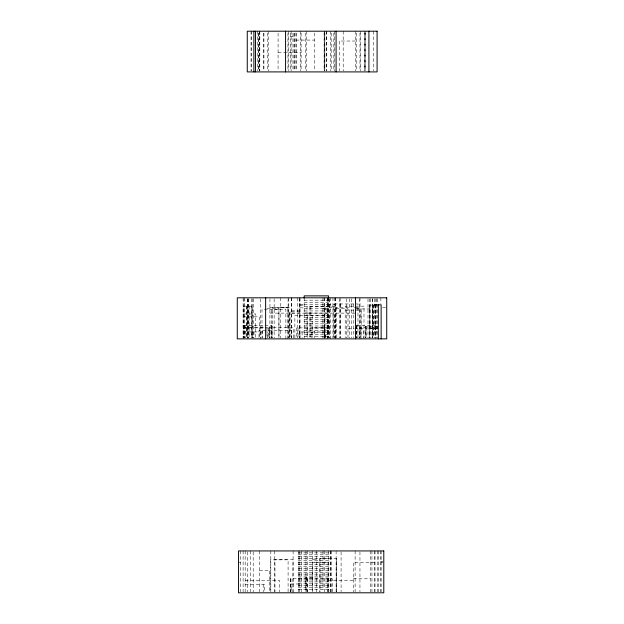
<?xml version="1.0" encoding="UTF-8"?>
<svg xmlns="http://www.w3.org/2000/svg" width="624" height="624" viewBox="0 0 624 624"><rect width="100%" height="100%" fill="white"/><g stroke="black" fill="none" stroke-linecap="round" stroke-linejoin="round"><path stroke-width="0.47" stroke-dasharray="3.12 2.34" d="M290.222 36.496L294.567 36.496M295.901 40.076L314.551 40.076M355.454 41.02L339.23 41.02L339.23 70.941M278.078 52.541L301.096 52.541M304.177 300.183L328.583 300.183M304.177 302.328L328.583 302.328M304.177 304.481L328.583 304.481M327.647 304.567L335.244 304.567M300.011 304.801L304.177 304.801M376.912 304.832L372.395 304.832L372.395 337.904M376.951 305.066L369.346 305.066L369.346 337.912M299.676 305.167L304.177 305.167M304.177 306.626L328.583 306.626M269.864 307.414L291.275 307.414M329.066 307.414L349.729 307.414M280.769 307.679L288.288 307.679M382.543 307.687L386.724 307.687M300.027 307.85L304.177 307.85M354.307 307.765L359.97 307.765M356.171 308.1L360.945 308.1L360.945 337.912M267.017 308.209L278.936 308.209L278.936 337.919L278.928 309.176L261.994 309.176L261.994 337.919M322.904 308.404L327.779 308.404M304.177 308.779L328.583 308.779M356.093 308.958L372.637 308.958L372.637 337.912L372.676 298.771M324.566 309.293L330.307 309.293M345.181 310.089L361.132 310.089L361.132 338.871M300.027 310.799L290.09 310.799L290.09 337.904M304.177 310.931L328.583 310.931M300.011 311.563L289.653 311.563L289.653 337.935M300.027 313.045L289.583 313.045L289.583 338.871M304.177 313.076L328.583 313.076M269.95 313.123L354.97 313.123M243.134 313.958L255.707 313.958L255.707 337.919M304.177 315.229L328.583 315.229M243.134 316.836L259.373 316.836L259.373 337.919M304.177 317.374L328.583 317.374M304.177 319.527L328.583 319.527M304.177 321.68L328.583 321.68M304.177 323.825L328.583 323.825M243.134 325.705L271.986 325.705L271.947 337.935M356.452 325.705L377.996 325.705M304.177 325.978L328.583 325.978M377.98 326.336L365.469 326.336L365.469 337.912M243.922 327.662L266.027 327.662M327.647 327.662L314.2 327.662L314.2 337.943M243.134 327.889L269.35 327.889L269.35 338.871M377.996 327.889L359.822 327.889L359.822 337.958M304.177 328.123L328.583 328.123M377.411 328.247L366.101 328.247L366.101 337.912M347.997 328.809L353.816 328.809M354.744 328.809L363.418 328.809L363.418 337.958M369.447 328.715L377.06 328.715M304.177 330.275L328.583 330.275M243.134 331.952L267.517 331.952L267.517 338.013M377.317 331.952L371.99 331.952L371.99 338.013M304.177 332.428L328.583 332.428M304.177 334.573L328.583 334.573M304.177 336.726L328.583 336.726M298.241 552.872L330.767 552.872M298.241 554.806L330.767 554.806M298.241 556.741L330.767 556.741M298.241 558.675L330.767 558.675M312.764 559.377L316.43 559.377M298.241 560.609L330.767 560.609M380.656 561.304L383.011 561.304M238.547 562.193L240.716 562.193M374.455 562.271L353.363 562.271L353.363 591.872M381.139 562.193L383.315 562.193M298.241 562.544L330.767 562.544M298.241 564.478L330.767 564.478M298.241 566.413L330.767 566.413M298.241 568.347L330.767 568.347M298.241 570.281L330.767 570.281M259.49 570.437L269.701 570.437L269.701 591.825M298.241 572.216L330.767 572.216M298.241 574.15L330.767 574.15M298.241 576.085L330.767 576.085M312.764 577.309L305.464 577.309L305.464 591.833M298.241 578.019L330.767 578.019M353.387 578.791L370.391 578.791M298.241 579.961L330.767 579.961M245.177 580.71L279.724 580.71L279.724 591.872M328.068 580.71L353.363 580.71M298.241 581.896L330.767 581.896M298.241 583.83L330.767 583.83M299.286 583.978L291.174 583.978L291.174 591.919M245.177 584.477L264.389 584.477L264.389 591.872M298.241 585.764L330.767 585.764M298.241 587.699L330.767 587.699M298.241 589.633L330.767 589.633M381.139 550.937L381.139 591.841M380.866 297.812L380.866 303.607M380.656 550.937L380.656 591.848M378.464 550.937L378.464 591.825M377.411 298.763L377.411 337.912M377.442 550.937L377.442 591.825M376.81 298.771L376.81 337.919M375.843 298.771L375.843 337.919M375.43 305.066L375.461 338.871M375.219 304.832L375.219 337.904M375.016 550.937L375.016 591.825M374.681 298.771L374.681 337.919M374.455 550.937L374.455 591.848M373.862 305.066L373.862 337.912M373.706 305.066L373.706 337.912M373.308 31.2L373.308 70.933M372.263 298.771L372.263 337.919M371.951 550.937L371.951 591.825M370.391 550.937L370.391 591.864M370.289 298.771L370.289 337.919M369.689 298.771L369.689 337.919M369.478 305.066L369.447 337.951M367.996 298.771L367.996 337.919M365.968 326.336L365.968 337.912M365.843 326.336L365.843 337.912M365.633 33.142L365.633 70.933M365.251 31.2L365.126 70.933M364.346 33.142L364.346 70.933M364.291 31.2L364.221 70.933M363.995 338.871L363.995 306.166L345.212 306.166L345.181 337.912M360.563 31.2L360.563 70.933M360.064 327.889L360.064 338.871M359.978 33.142L359.978 70.933M360.001 297.812L360.001 338.871M359.954 551.912L359.954 591.825M359.627 298.717L359.627 337.919M357.95 337.904L357.95 303.958L335.751 303.958L335.751 337.904M356.912 325.705L356.912 337.935M356.749 325.705L356.725 337.958M356.655 325.705L356.655 337.935M356.538 33.142L356.538 70.933M355.423 31.2L355.454 70.941M355.118 550.937L355.118 592.8M353.395 303.958L353.395 337.904M351.234 298.771L351.234 337.919M349.729 298.771L349.729 337.919M347.997 337.958L348.013 308.708L334.16 308.708L334.16 337.904M346.702 298.771L346.702 337.919M343.2 31.2L343.2 70.933M341.094 551.912L341.094 591.825M340.306 303.958L340.306 337.904M340.057 297.812L340.057 337.919M339.877 298.771L339.877 337.919M336.406 337.904L336.406 306.782L307.024 306.782L307.024 338.871M336.375 591.848L336.375 558.41L319.831 558.41L319.831 591.848M336.211 558.41L336.211 591.848M336.118 550.937L336.118 591.825M335.377 297.812L335.377 337.919M335.244 297.812L335.244 338.871M334.589 297.812L334.589 337.919M334.308 31.2L334.308 70.933M333.856 33.142L333.856 70.933M333.333 306.782L333.333 337.904M332.966 297.812L332.966 337.919M332.288 591.864L332.288 578.791L290.269 578.791L290.269 591.864M331.43 550.937L331.43 591.825M331.196 33.142L331.196 70.933M330.767 31.2L330.767 70.933M330.767 550.937L330.767 591.825M330.307 297.812L330.307 338.871M330.19 550.937L330.19 591.825M329.729 298.771L329.729 337.919M329.066 298.771L329.066 337.919M328.645 550.937L328.645 591.825M328.583 297.812L328.583 337.919M328.138 297.812L328.138 337.919M328.068 592.8L328.068 562.271L312.562 562.271L312.562 591.848M327.857 298.771L327.857 337.919M327.779 297.812L327.779 337.919M327.694 578.791L327.694 591.864M327.647 297.812L327.647 338.871M326.781 31.2L326.781 70.933M326.68 31.2L326.68 70.933M325.268 338.013L325.268 331.952L299.933 331.952L299.933 338.013M324.995 306.68L324.995 338.871M324.831 33.142L324.831 70.933M324.956 337.958L324.956 327.889L296.665 327.889L296.665 337.958M324.815 31.2L324.815 70.933M324.566 337.912L324.566 315.705L294.863 315.705L294.863 337.912M324.566 297.812L324.566 338.871M324.347 327.889L324.347 337.958M324.207 31.2L324.207 70.933M324.293 550.937L324.293 591.825M324.129 33.142L324.129 70.933M324.145 297.812L324.145 337.919M323.045 550.937L323.045 589.633M322.904 297.812L322.904 338.871M319.987 558.41L319.987 591.848M316.43 550.937L316.43 591.848M314.551 32.978L314.551 70.941M312.764 550.937L312.764 591.848M312.187 315.705L312.187 337.912M311.423 331.952L311.423 338.013M310.892 306.68L310.892 337.927M309.886 306.782L309.886 337.904M307.702 578.791L307.702 591.864M307.601 550.937L307.601 591.825M307.242 315.705L307.242 337.912M306.657 31.2L306.657 70.933M306.556 577.309L306.556 591.833M305.963 550.937L305.963 591.825M305.51 33.142L305.51 70.933M304.177 297.812L304.177 338.871M302.094 331.952L302.094 338.871M301.306 550.937L301.306 591.825M301.096 33.142L301.096 70.933M300.604 31.2L300.604 70.933M300.027 297.812L300.027 338.871M299.785 298.771L299.785 337.919M299.676 297.812L299.676 337.919M299.286 550.937L299.286 591.919M298.241 550.937L298.241 591.825M298.061 327.889L298.061 337.958M297.593 297.812L297.593 337.919M296.743 33.142L296.743 70.933M295.901 32.978L295.901 70.941M294.567 33.142L294.567 70.949M294.052 33.142L294.052 70.933M293.233 337.943L293.233 327.662L269.108 327.662L269.108 337.943M293.101 550.937L293.101 591.825M292.952 33.142L292.952 70.933M292.945 592.8L292.945 559.408L274.973 559.408L274.973 591.848M291.619 297.812L291.619 337.919M291.447 337.951L291.447 330.548L258.983 330.548L258.983 337.951M291.275 297.812L291.275 337.919M291.127 31.2L291.127 70.933M290.971 578.791L290.971 591.864M290.644 578.791L290.644 591.864M290.222 33.142L290.222 70.949M288.311 31.2L288.311 70.933M288.288 297.812L288.288 337.919M288.093 298.771L288.093 337.919M288.085 591.833L288.085 559.845L270.465 559.845L270.465 591.833M287.953 33.142L287.953 70.933M287.859 338.871L287.859 307.796L271.674 307.796L271.674 337.935M285.87 338.871L285.87 309.309L272.228 309.309L272.228 337.919M280.769 297.812L280.769 337.919M278.078 33.142L278.078 70.933M274.661 550.937L274.661 591.825M274.139 298.771L274.139 337.919M271.557 325.705L271.557 337.935M271.066 325.705L271.066 337.935M270.824 550.937L270.824 591.825M269.958 298.771L269.864 337.919M268.64 31.2L268.64 70.933M268.663 327.889L268.663 337.958M267.376 33.142L267.376 70.933M266.986 327.662L266.986 337.943M263.929 33.142L263.929 70.933M263.336 33.142L263.336 70.933M263.195 584.477L263.195 591.872M262.704 330.548L262.704 337.951M260.894 332.038L260.894 338.021M260.325 298.771L260.325 338.871M259.826 31.2L259.826 70.933M259.49 550.937L259.49 591.825M259.35 31.2L259.35 70.933M259.272 31.2L259.272 70.933M258.851 33.142L258.851 70.933M258.476 33.142L258.476 70.933M257.657 31.2L257.657 70.933M253.952 331.952L253.952 338.013M253.399 298.771L253.399 337.919M253.196 551.912L253.196 591.825M252.486 337.912L252.486 306.142L243.196 306.142L243.196 337.912M252.244 298.771L252.244 337.919M252.127 332.038L252.127 338.021M251.729 298.771L251.729 337.919M251.581 31.2L251.581 70.933M251.324 306.142L251.324 337.912M251.043 31.2L251.043 70.933M250.606 550.937L250.606 591.825M249.101 306.142L249.101 337.912M248.508 298.771L248.508 337.919M248.087 298.771L248.087 337.919M247.876 298.771L247.876 338.871M247.65 306.142L247.65 337.912M247.237 298.771L247.237 337.919M247.26 551.912L247.26 591.825M246.87 306.142L246.87 337.912M246.558 306.142L246.558 337.912M245.497 325.705L245.497 337.935M245.177 550.937L245.177 591.872M244.663 325.705L244.663 337.935M244.366 297.812L244.366 337.919M243.922 298.779L243.922 337.943M243.633 325.705L243.633 337.935M243.321 325.705L243.321 337.935M243.134 297.812L243.134 338.871M243.11 550.937L243.11 591.825M240.716 550.937L240.716 591.841"/><path stroke-width="0.94" d="M377.754 304.832L381.139 304.832L381.139 338.871M378.339 304.832L378.339 338.871M368.909 31.2L368.909 71.908M355.524 297.812L355.524 338.871M336.094 31.2L336.094 71.908M328.583 298.03L328.583 295.877L304.177 295.877L304.177 298.03M285.581 31.2L285.581 71.908M265.637 297.812L265.637 338.871M255.489 31.2L255.489 71.908M253.874 31.2L253.874 71.908M377.091 31.2L247.26 31.2L247.26 71.908L377.091 71.908L377.091 31.2M386.724 297.812L237.276 297.812L237.276 338.871L386.724 338.871L386.724 297.812M383.791 550.937L238.547 550.937L238.547 592.8L383.791 592.8L383.791 550.937"/></g></svg>
